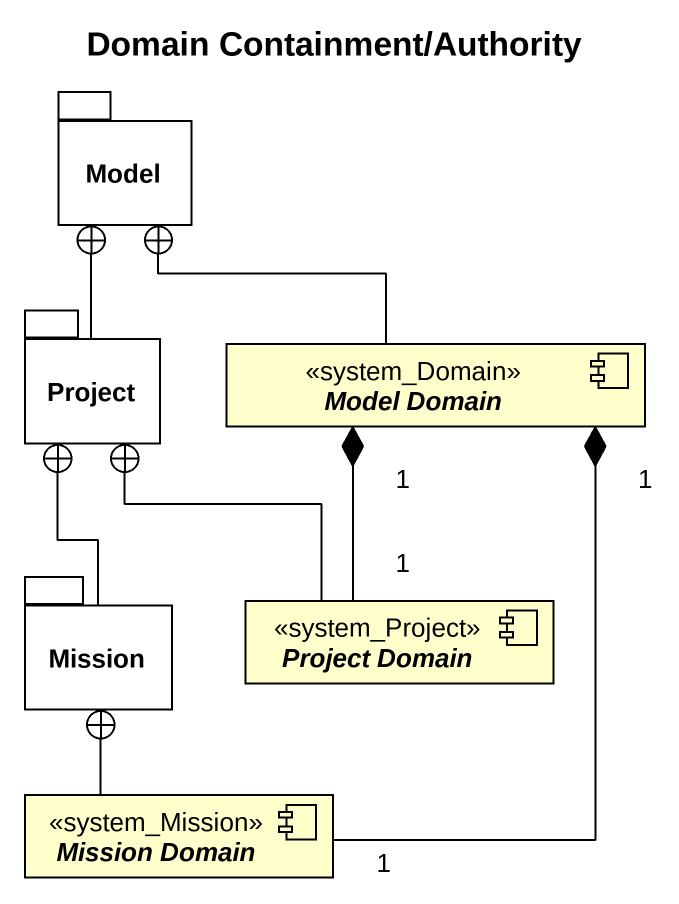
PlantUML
@startuml
title Domain Containment/Authority
package Model {
}
package Project {
}
component "Model Domain" as Model_Domain <<system_Domain>>
package Mission {
}
component "Project Domain" as Project_Domain <<system_Project>>
component "Mission Domain" as Mission_Domain <<system_Mission>>
Project -up-+ Model
Model_Domain -up-+ Model
Model_Domain "1" *-- "1" Project_Domain
Model_Domain "1" *-- "1" Mission_Domain
Mission -up-+ Project
Project_Domain -up-+ Project
Mission_Domain -up-+ Mission
@enduml
